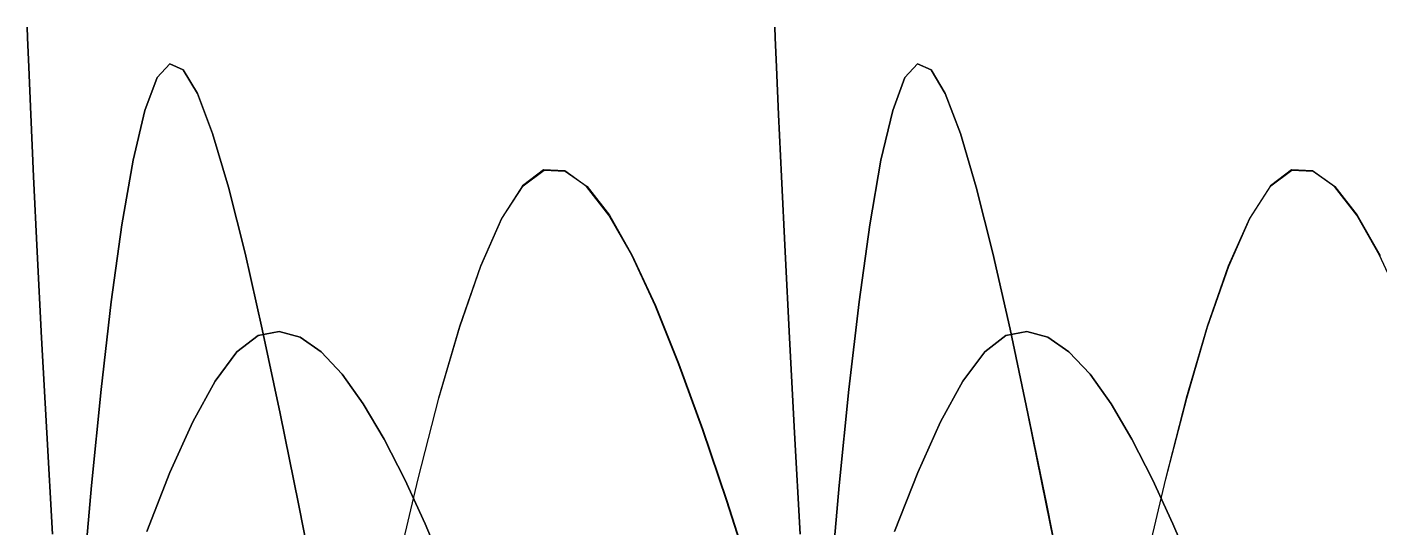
# Model space of a CAD drawing. Header units: metres. Extents: x -880 to 880, y -160 to 160.
# Drawn here: x -240 to 49.5, y 52.9 to 160 of the extents above; entities that cross this region are included whole.
import ezdxf

# ---------------------------------------------------------------- set-up
doc = ezdxf.new("R2010")
doc.units = ezdxf.units.M

msp = doc.modelspace()

# ---------------------------------------------------------------- linework, layer by layer
for p, q in [((-239.91, 157.77, -311.77), (-240, 160, -311.77)), ((-240, 160, -311.77), (-239.91, 157.77, -311.77)), ((-239.91, 157.77, -311.77), (-240, 160, -311.77)), ((-240, 160, -311.77), (-239.91, 157.77, -311.77)), ((-79.91, 157.77, -311.77), (-80, 160, -311.77)), ((-80, 160, -311.77), (-79.91, 157.77, -311.77)), ((-79.91, 157.77, -311.77), (-80, 160, -311.77)), ((-80, 160, -311.77), (-79.91, 157.77, -311.77)), ((-239.64, 151.4, -311.77), (-239.91, 157.77, -311.77)), ((-239.91, 157.77, -311.77), (-239.64, 151.4, -311.77)), ((-239.64, 151.4, -311.77), (-239.91, 157.77, -311.77)), ((-239.91, 157.77, -311.77), (-239.64, 151.4, -311.77)), ((-79.64, 151.4, -311.77), (-79.91, 157.77, -311.77)), ((-79.91, 157.77, -311.77), (-79.64, 151.4, -311.77)), ((-79.64, 151.4, -311.77), (-79.91, 157.77, -311.77)), ((-79.91, 157.77, -311.77), (-79.64, 151.4, -311.77)), ((-239.2, 141.33, -311.77), (-239.64, 151.4, -311.77)), ((-239.64, 151.4, -311.77), (-239.2, 141.33, -311.77)), ((-239.2, 141.33, -311.77), (-239.64, 151.4, -311.77)), ((-239.64, 151.4, -311.77), (-239.2, 141.33, -311.77)), ((-209.44, 152.17, -311.77), (-212.16, 149.22, -311.77)), ((-209.44, 152.17, -311.77), (-212.16, 149.22, -311.77)), ((-212.15, 149.22, -311.77), (-209.44, 152.17, -311.77)), ((-212.15, 149.22, -311.77), (-209.44, 152.17, -311.77)), ((-206.58, 150.89, -311.77), (-209.44, 152.17, -311.77)), ((-209.44, 152.17, -311.77), (-206.58, 150.89, -311.77)), ((-206.58, 150.89, -311.77), (-209.44, 152.17, -311.77)), ((-209.44, 152.17, -311.77), (-206.58, 150.89, -311.77)), ((-203.53, 145.78, -311.77), (-206.58, 150.89, -311.77)), ((-206.58, 150.89, -311.77), (-203.52, 145.78, -311.77)), ((-203.53, 145.78, -311.77), (-206.58, 150.89, -311.77)), ((-206.58, 150.89, -311.77), (-203.52, 145.78, -311.77)), ((-79.2, 141.33, -311.77), (-79.64, 151.4, -311.77)), ((-79.64, 151.4, -311.77), (-79.2, 141.33, -311.77)), ((-79.2, 141.33, -311.77), (-79.64, 151.4, -311.77)), ((-79.64, 151.4, -311.77), (-79.2, 141.33, -311.77)), ((-49.44, 152.17, -311.77), (-52.16, 149.22, -311.77)), ((-49.44, 152.17, -311.77), (-52.16, 149.22, -311.77)), ((-52.15, 149.22, -311.77), (-49.44, 152.17, -311.77)), ((-52.15, 149.22, -311.77), (-49.44, 152.17, -311.77)), ((-46.58, 150.89, -311.77), (-49.44, 152.17, -311.77)), ((-49.44, 152.17, -311.77), (-46.58, 150.89, -311.77)), ((-46.58, 150.89, -311.77), (-49.44, 152.17, -311.77)), ((-49.44, 152.17, -311.77), (-46.58, 150.89, -311.77)), ((-43.53, 145.78, -311.77), (-46.58, 150.89, -311.77)), ((-46.58, 150.89, -311.77), (-43.52, 145.78, -311.77)), ((-43.53, 145.78, -311.77), (-46.58, 150.89, -311.77)), ((-46.58, 150.89, -311.77), (-43.52, 145.78, -311.77)), ((-212.16, 149.22, -311.77), (-214.78, 142.19, -311.77)), ((-212.16, 149.22, -311.77), (-214.78, 142.19, -311.77)), ((-214.77, 142.19, -311.77), (-212.15, 149.22, -311.77)), ((-214.77, 142.19, -311.77), (-212.15, 149.22, -311.77)), ((-52.16, 149.22, -311.77), (-54.78, 142.19, -311.77)), ((-52.16, 149.22, -311.77), (-54.78, 142.19, -311.77)), ((-54.77, 142.19, -311.77), (-52.15, 149.22, -311.77)), ((-54.77, 142.19, -311.77), (-52.15, 149.22, -311.77)), ((-200.3, 137.27, -311.77), (-203.53, 145.78, -311.77)), ((-200.3, 137.27, -311.77), (-203.53, 145.78, -311.77)), ((-203.52, 145.78, -311.77), (-200.3, 137.27, -311.77)), ((-203.52, 145.78, -311.77), (-200.3, 137.27, -311.77)), ((-40.3, 137.27, -311.77), (-43.53, 145.78, -311.77)), ((-40.3, 137.27, -311.77), (-43.53, 145.78, -311.77)), ((-43.52, 145.78, -311.77), (-40.3, 137.27, -311.77)), ((-43.52, 145.78, -311.77), (-40.3, 137.27, -311.77)), ((-214.78, 142.19, -311.77), (-217.29, 131.55, -311.77)), ((-217.29, 131.55, -311.77), (-214.77, 142.19, -311.77)), ((-214.78, 142.19, -311.77), (-217.29, 131.55, -311.77)), ((-217.29, 131.55, -311.77), (-214.77, 142.19, -311.77)), ((-54.78, 142.19, -311.77), (-57.29, 131.55, -311.77)), ((-57.29, 131.55, -311.77), (-54.77, 142.19, -311.77)), ((-54.78, 142.19, -311.77), (-57.29, 131.55, -311.77)), ((-57.29, 131.55, -311.77), (-54.77, 142.19, -311.77)), ((-238.59, 128.02, -311.77), (-239.2, 141.33, -311.77)), ((-239.2, 141.33, -311.77), (-238.59, 128.02, -311.77)), ((-238.59, 128.02, -311.77), (-239.2, 141.33, -311.77)), ((-239.2, 141.33, -311.77), (-238.59, 128.02, -311.77)), ((-78.59, 128.02, -311.77), (-79.2, 141.33, -311.77)), ((-79.2, 141.33, -311.77), (-78.59, 128.02, -311.77)), ((-78.59, 128.02, -311.77), (-79.2, 141.33, -311.77)), ((-79.2, 141.33, -311.77), (-78.59, 128.02, -311.77)), ((-196.91, 125.77, -311.77), (-200.3, 137.27, -311.77)), ((-200.3, 137.27, -311.77), (-196.9, 125.77, -311.77)), ((-196.91, 125.77, -311.77), (-200.3, 137.27, -311.77)), ((-200.3, 137.27, -311.77), (-196.9, 125.77, -311.77)), ((-36.91, 125.77, -311.77), (-40.3, 137.27, -311.77)), ((-40.3, 137.27, -311.77), (-36.9, 125.77, -311.77)), ((-36.91, 125.77, -311.77), (-40.3, 137.27, -311.77)), ((-40.3, 137.27, -311.77), (-36.9, 125.77, -311.77)), ((-217.29, 131.55, -311.77), (-219.7, 117.75, -311.77)), ((-217.29, 131.55, -311.77), (-219.7, 117.75, -311.77)), ((-219.69, 117.75, -311.77), (-217.29, 131.55, -311.77)), ((-219.69, 117.75, -311.77), (-217.29, 131.55, -311.77)), ((-57.29, 131.55, -311.77), (-59.7, 117.75, -311.77)), ((-57.29, 131.55, -311.77), (-59.7, 117.75, -311.77)), ((-59.69, 117.75, -311.77), (-57.29, 131.55, -311.77)), ((-59.69, 117.75, -311.77), (-57.29, 131.55, -311.77)), ((-237.82, 111.94, -311.77), (-238.59, 128.02, -311.77)), ((-238.59, 128.02, -311.77), (-237.82, 111.94, -311.77)), ((-237.82, 111.94, -311.77), (-238.59, 128.02, -311.77)), ((-238.59, 128.02, -311.77), (-237.82, 111.94, -311.77)), ((-129.48, 129.45, -311.77), (-133.97, 126.06, -311.77)), ((-129.48, 129.45, -311.77), (-133.97, 126.06, -311.77)), ((-133.87, 126.05, -311.77), (-129.39, 129.44, -311.77)), ((-133.87, 126.05, -311.77), (-129.39, 129.44, -311.77)), ((-124.94, 129.23, -311.77), (-129.48, 129.45, -311.77)), ((-124.94, 129.23, -311.77), (-129.48, 129.45, -311.77)), ((-129.39, 129.44, -311.77), (-124.84, 129.22, -311.77)), ((-129.39, 129.44, -311.77), (-124.84, 129.22, -311.77)), ((-120.27, 125.9, -311.77), (-124.94, 129.23, -311.77)), ((-120.27, 125.9, -311.77), (-124.94, 129.23, -311.77)), ((-124.84, 129.22, -311.77), (-120.18, 125.89, -311.77)), ((-124.84, 129.22, -311.77), (-120.18, 125.89, -311.77)), ((-77.82, 111.94, -311.77), (-78.59, 128.02, -311.77)), ((-78.59, 128.02, -311.77), (-77.82, 111.94, -311.77)), ((-77.82, 111.94, -311.77), (-78.59, 128.02, -311.77)), ((-78.59, 128.02, -311.77), (-77.82, 111.94, -311.77)), ((30.52, 129.45, -311.77), (26.03, 126.06, -311.77)), ((30.52, 129.45, -311.77), (26.03, 126.06, -311.77)), ((26.13, 126.05, -311.77), (30.61, 129.44, -311.77)), ((26.13, 126.05, -311.77), (30.61, 129.44, -311.77)), ((35.06, 129.23, -311.77), (30.52, 129.45, -311.77)), ((35.06, 129.23, -311.77), (30.52, 129.45, -311.77)), ((30.61, 129.44, -311.77), (35.16, 129.22, -311.77)), ((30.61, 129.44, -311.77), (35.16, 129.22, -311.77)), ((39.73, 125.9, -311.77), (35.06, 129.23, -311.77)), ((39.73, 125.9, -311.77), (35.06, 129.23, -311.77)), ((35.16, 129.22, -311.77), (39.82, 125.89, -311.77)), ((35.16, 129.22, -311.77), (39.82, 125.89, -311.77)), ((-193.36, 111.68, -311.77), (-196.91, 125.77, -311.77)), ((-193.36, 111.68, -311.77), (-196.91, 125.77, -311.77)), ((-196.9, 125.77, -311.77), (-193.35, 111.68, -311.77)), ((-196.9, 125.77, -311.77), (-193.35, 111.68, -311.77)), ((-133.97, 126.06, -311.77), (-138.47, 119.07, -311.77)), ((-133.97, 126.06, -311.77), (-138.47, 119.07, -311.77)), ((-138.38, 119.06, -311.77), (-133.87, 126.05, -311.77)), ((-138.38, 119.06, -311.77), (-133.87, 126.05, -311.77)), ((-115.49, 119.78, -311.77), (-120.27, 125.9, -311.77)), ((-115.49, 119.78, -311.77), (-120.27, 125.9, -311.77)), ((-120.18, 125.89, -311.77), (-115.39, 119.77, -311.77)), ((-120.18, 125.89, -311.77), (-115.39, 119.77, -311.77)), ((-33.36, 111.68, -311.77), (-36.91, 125.77, -311.77)), ((-33.36, 111.68, -311.77), (-36.91, 125.77, -311.77)), ((-36.9, 125.77, -311.77), (-33.35, 111.68, -311.77)), ((-36.9, 125.77, -311.77), (-33.35, 111.68, -311.77)), ((26.03, 126.06, -311.77), (21.53, 119.07, -311.77)), ((26.03, 126.06, -311.77), (21.53, 119.07, -311.77)), ((21.62, 119.06, -311.77), (26.13, 126.05, -311.77)), ((21.62, 119.06, -311.77), (26.13, 126.05, -311.77)), ((44.51, 119.78, -311.77), (39.73, 125.9, -311.77)), ((44.51, 119.78, -311.77), (39.73, 125.9, -311.77)), ((39.82, 125.89, -311.77), (44.61, 119.77, -311.77)), ((39.82, 125.89, -311.77), (44.61, 119.77, -311.77)), ((-138.47, 119.07, -311.77), (-142.98, 108.9, -311.77)), ((-138.47, 119.07, -311.77), (-142.98, 108.9, -311.77)), ((-142.89, 108.89, -311.77), (-138.38, 119.06, -311.77)), ((-142.89, 108.89, -311.77), (-138.38, 119.06, -311.77)), ((-110.61, 111.2, -311.77), (-115.49, 119.78, -311.77)), ((-110.61, 111.2, -311.77), (-115.49, 119.78, -311.77)), ((-115.39, 119.77, -311.77), (-110.51, 111.19, -311.77)), ((-115.39, 119.77, -311.77), (-110.51, 111.19, -311.77)), ((21.53, 119.07, -311.77), (17.02, 108.9, -311.77)), ((21.53, 119.07, -311.77), (17.02, 108.9, -311.77)), ((17.11, 108.89, -311.77), (21.62, 119.06, -311.77)), ((17.11, 108.89, -311.77), (21.62, 119.06, -311.77)), ((49.39, 111.2, -311.77), (44.51, 119.78, -311.77)), ((49.39, 111.2, -311.77), (44.51, 119.78, -311.77)), ((44.61, 119.77, -311.77), (49.49, 111.19, -311.77)), ((44.61, 119.77, -311.77), (49.49, 111.19, -311.77)), ((-219.7, 117.75, -311.77), (-221.99, 101.24, -311.77)), ((-221.99, 101.24, -311.77), (-219.69, 117.75, -311.77)), ((-219.7, 117.75, -311.77), (-221.99, 101.24, -311.77)), ((-221.99, 101.24, -311.77), (-219.69, 117.75, -311.77)), ((-59.7, 117.75, -311.77), (-61.99, 101.24, -311.77)), ((-61.99, 101.24, -311.77), (-59.69, 117.75, -311.77)), ((-59.7, 117.75, -311.77), (-61.99, 101.24, -311.77)), ((-61.99, 101.24, -311.77), (-59.69, 117.75, -311.77)), ((-236.89, 93.53, -311.77), (-237.82, 111.94, -311.77)), ((-237.82, 111.94, -311.77), (-236.88, 93.53, -311.77)), ((-236.89, 93.53, -311.77), (-237.82, 111.94, -311.77)), ((-237.82, 111.94, -311.77), (-236.88, 93.53, -311.77)), ((-189.67, 95.42, -311.77), (-193.36, 111.68, -311.77)), ((-189.67, 95.42, -311.77), (-193.36, 111.68, -311.77)), ((-193.35, 111.68, -311.77), (-189.66, 95.42, -311.77)), ((-193.35, 111.68, -311.77), (-189.66, 95.42, -311.77)), ((-105.64, 100.49, -311.77), (-110.61, 111.2, -311.77)), ((-105.64, 100.49, -311.77), (-110.61, 111.2, -311.77)), ((-110.51, 111.19, -311.77), (-105.55, 100.48, -311.77)), ((-110.51, 111.19, -311.77), (-105.55, 100.48, -311.77)), ((-76.89, 93.53, -311.77), (-77.82, 111.94, -311.77)), ((-77.82, 111.94, -311.77), (-76.88, 93.53, -311.77)), ((-76.89, 93.53, -311.77), (-77.82, 111.94, -311.77)), ((-77.82, 111.94, -311.77), (-76.88, 93.53, -311.77)), ((-29.67, 95.42, -311.77), (-33.36, 111.68, -311.77)), ((-29.67, 95.42, -311.77), (-33.36, 111.68, -311.77)), ((-33.35, 111.68, -311.77), (-29.66, 95.42, -311.77)), ((-33.35, 111.68, -311.77), (-29.66, 95.42, -311.77)), ((54.36, 100.49, -311.77), (49.39, 111.2, -311.77)), ((54.36, 100.49, -311.77), (49.39, 111.2, -311.77)), ((-142.98, 108.9, -311.77), (-147.48, 95.95, -311.77)), ((-142.98, 108.9, -311.77), (-147.48, 95.95, -311.77)), ((-147.39, 95.94, -311.77), (-142.89, 108.89, -311.77)), ((-147.39, 95.94, -311.77), (-142.89, 108.89, -311.77)), ((17.02, 108.9, -311.77), (12.52, 95.95, -311.77)), ((17.02, 108.9, -311.77), (12.52, 95.95, -311.77)), ((12.61, 95.94, -311.77), (17.11, 108.89, -311.77)), ((12.61, 95.94, -311.77), (17.11, 108.89, -311.77)), ((-221.99, 101.24, -311.77), (-224.17, 82.49, -311.77)), ((-224.17, 82.49, -311.77), (-221.99, 101.24, -311.77)), ((-221.99, 101.24, -311.77), (-224.17, 82.49, -311.77)), ((-224.17, 82.49, -311.77), (-221.99, 101.24, -311.77)), ((-100.61, 87.96, -311.77), (-105.64, 100.49, -311.77)), ((-100.61, 87.96, -311.77), (-105.64, 100.49, -311.77)), ((-105.55, 100.48, -311.77), (-100.51, 87.96, -311.77)), ((-105.55, 100.48, -311.77), (-100.51, 87.96, -311.77)), ((-61.99, 101.24, -311.77), (-64.17, 82.49, -311.77)), ((-64.17, 82.49, -311.77), (-61.99, 101.24, -311.77)), ((-61.99, 101.24, -311.77), (-64.17, 82.49, -311.77)), ((-64.17, 82.49, -311.77), (-61.99, 101.24, -311.77)), ((-147.48, 95.95, -311.77), (-151.97, 80.64, -311.77)), ((-147.48, 95.95, -311.77), (-151.97, 80.64, -311.77)), ((-151.88, 80.63, -311.77), (-147.39, 95.94, -311.77)), ((-151.88, 80.63, -311.77), (-147.39, 95.94, -311.77)), ((12.52, 95.95, -311.77), (8.03, 80.64, -311.77)), ((12.52, 95.95, -311.77), (8.03, 80.64, -311.77)), ((8.12, 80.63, -311.77), (12.61, 95.94, -311.77)), ((8.12, 80.63, -311.77), (12.61, 95.94, -311.77)), ((-235.8, 73.26, -311.77), (-236.89, 93.53, -311.77)), ((-235.8, 73.26, -311.77), (-236.89, 93.53, -311.77)), ((-236.88, 93.53, -311.77), (-235.79, 73.26, -311.77)), ((-236.88, 93.53, -311.77), (-235.79, 73.26, -311.77)), ((-190.56, 94.05, -311.77), (-195.1, 90.55, -311.77)), ((-195.1, 90.55, -311.77), (-190.56, 94.05, -311.77)), ((-190.56, 94.05, -311.77), (-195.1, 90.55, -311.77)), ((-195.1, 90.55, -311.77), (-190.56, 94.05, -311.77)), ((-186.07, 94.92, -311.77), (-190.56, 94.05, -311.77)), ((-190.56, 94.05, -311.77), (-186.07, 94.92, -311.77)), ((-186.07, 94.92, -311.77), (-190.56, 94.05, -311.77)), ((-190.56, 94.05, -311.77), (-186.07, 94.92, -311.77)), ((-185.85, 77.4, -311.77), (-189.67, 95.42, -311.77)), ((-185.85, 77.4, -311.77), (-189.67, 95.42, -311.77)), ((-189.66, 95.42, -311.77), (-185.84, 77.4, -311.77)), ((-189.66, 95.42, -311.77), (-185.84, 77.4, -311.77)), ((-181.57, 93.69, -311.77), (-186.07, 94.92, -311.77)), ((-186.07, 94.92, -311.77), (-181.57, 93.69, -311.77)), ((-181.57, 93.69, -311.77), (-186.07, 94.92, -311.77)), ((-186.07, 94.92, -311.77), (-181.57, 93.69, -311.77)), ((-177.06, 90.56, -311.77), (-181.57, 93.69, -311.77)), ((-181.57, 93.69, -311.77), (-177.06, 90.56, -311.77)), ((-177.06, 90.56, -311.77), (-181.57, 93.69, -311.77)), ((-181.57, 93.69, -311.77), (-177.06, 90.56, -311.77)), ((-75.8, 73.26, -311.77), (-76.89, 93.53, -311.77)), ((-75.8, 73.26, -311.77), (-76.89, 93.53, -311.77)), ((-76.88, 93.53, -311.77), (-75.79, 73.26, -311.77)), ((-76.88, 93.53, -311.77), (-75.79, 73.26, -311.77)), ((-30.56, 94.05, -311.77), (-35.1, 90.55, -311.77)), ((-35.1, 90.55, -311.77), (-30.56, 94.05, -311.77)), ((-30.56, 94.05, -311.77), (-35.1, 90.55, -311.77)), ((-35.1, 90.55, -311.77), (-30.56, 94.05, -311.77)), ((-26.07, 94.92, -311.77), (-30.56, 94.05, -311.77)), ((-30.56, 94.05, -311.77), (-26.07, 94.92, -311.77)), ((-26.07, 94.92, -311.77), (-30.56, 94.05, -311.77)), ((-30.56, 94.05, -311.77), (-26.07, 94.92, -311.77)), ((-25.85, 77.4, -311.77), (-29.67, 95.42, -311.77)), ((-25.85, 77.4, -311.77), (-29.67, 95.42, -311.77)), ((-29.66, 95.42, -311.77), (-25.84, 77.4, -311.77)), ((-29.66, 95.42, -311.77), (-25.84, 77.4, -311.77)), ((-21.57, 93.69, -311.77), (-26.07, 94.92, -311.77)), ((-26.07, 94.92, -311.77), (-21.57, 93.69, -311.77)), ((-21.57, 93.69, -311.77), (-26.07, 94.92, -311.77)), ((-26.07, 94.92, -311.77), (-21.57, 93.69, -311.77)), ((-17.06, 90.56, -311.77), (-21.57, 93.69, -311.77)), ((-21.57, 93.69, -311.77), (-17.06, 90.56, -311.77)), ((-17.06, 90.56, -311.77), (-21.57, 93.69, -311.77)), ((-21.57, 93.69, -311.77), (-17.06, 90.56, -311.77)), ((-195.1, 90.55, -311.77), (-199.77, 84.29, -311.77)), ((-199.77, 84.29, -311.77), (-195.1, 90.55, -311.77)), ((-195.1, 90.55, -311.77), (-199.77, 84.29, -311.77)), ((-199.77, 84.29, -311.77), (-195.1, 90.55, -311.77)), ((-172.56, 85.75, -311.77), (-177.06, 90.56, -311.77)), ((-177.06, 90.56, -311.77), (-172.56, 85.75, -311.77)), ((-172.56, 85.75, -311.77), (-177.06, 90.56, -311.77)), ((-177.06, 90.56, -311.77), (-172.56, 85.75, -311.77)), ((-35.1, 90.55, -311.77), (-39.77, 84.29, -311.77)), ((-39.77, 84.29, -311.77), (-35.1, 90.55, -311.77)), ((-35.1, 90.55, -311.77), (-39.77, 84.29, -311.77)), ((-39.77, 84.29, -311.77), (-35.1, 90.55, -311.77)), ((-12.56, 85.75, -311.77), (-17.06, 90.56, -311.77)), ((-17.06, 90.56, -311.77), (-12.56, 85.75, -311.77)), ((-12.56, 85.75, -311.77), (-17.06, 90.56, -311.77)), ((-17.06, 90.56, -311.77), (-12.56, 85.75, -311.77)), ((-95.51, 73.96, -311.77), (-100.61, 87.96, -311.77)), ((-95.51, 73.96, -311.77), (-100.61, 87.96, -311.77)), ((-100.51, 87.96, -311.77), (-95.42, 73.95, -311.77)), ((-100.51, 87.96, -311.77), (-95.42, 73.95, -311.77)), ((-199.77, 84.29, -311.77), (-204.55, 75.58, -311.77)), ((-204.55, 75.58, -311.77), (-199.77, 84.29, -311.77)), ((-199.77, 84.29, -311.77), (-204.55, 75.58, -311.77)), ((-204.55, 75.58, -311.77), (-199.77, 84.29, -311.77)), ((-168.07, 79.45, -311.77), (-172.56, 85.75, -311.77)), ((-172.56, 85.75, -311.77), (-168.07, 79.45, -311.77)), ((-168.07, 79.45, -311.77), (-172.56, 85.75, -311.77)), ((-172.56, 85.75, -311.77), (-168.07, 79.45, -311.77)), ((-39.77, 84.29, -311.77), (-44.55, 75.58, -311.77)), ((-44.55, 75.58, -311.77), (-39.77, 84.29, -311.77)), ((-39.77, 84.29, -311.77), (-44.55, 75.58, -311.77)), ((-44.55, 75.58, -311.77), (-39.77, 84.29, -311.77)), ((-8.07, 79.45, -311.77), (-12.56, 85.75, -311.77)), ((-12.56, 85.75, -311.77), (-8.07, 79.45, -311.77)), ((-8.07, 79.45, -311.77), (-12.56, 85.75, -311.77)), ((-12.56, 85.75, -311.77), (-8.07, 79.45, -311.77)), ((-224.17, 82.49, -311.77), (-226.23, 61.96, -311.77)), ((-224.17, 82.49, -311.77), (-226.23, 61.96, -311.77)), ((-226.22, 61.96, -311.77), (-224.17, 82.49, -311.77)), ((-226.22, 61.96, -311.77), (-224.17, 82.49, -311.77)), ((-64.17, 82.49, -311.77), (-66.23, 61.96, -311.77)), ((-64.17, 82.49, -311.77), (-66.23, 61.96, -311.77)), ((-66.22, 61.96, -311.77), (-64.17, 82.49, -311.77)), ((-66.22, 61.96, -311.77), (-64.17, 82.49, -311.77)), ((-163.61, 71.89, -311.77), (-168.07, 79.45, -311.77)), ((-168.07, 79.45, -311.77), (-163.61, 71.89, -311.77)), ((-163.61, 71.89, -311.77), (-168.07, 79.45, -311.77)), ((-168.07, 79.45, -311.77), (-163.61, 71.89, -311.77)), ((-151.97, 80.64, -311.77), (-156.42, 63.38, -311.77)), ((-151.97, 80.64, -311.77), (-156.42, 63.38, -311.77)), ((-156.35, 63.38, -311.77), (-151.88, 80.63, -311.77)), ((-156.35, 63.38, -311.77), (-151.88, 80.63, -311.77)), ((-3.61, 71.89, -311.77), (-8.07, 79.45, -311.77)), ((-8.07, 79.45, -311.77), (-3.61, 71.89, -311.77)), ((-3.61, 71.89, -311.77), (-8.07, 79.45, -311.77)), ((-8.07, 79.45, -311.77), (-3.61, 71.89, -311.77)), ((8.03, 80.64, -311.77), (3.58, 63.38, -311.77)), ((8.03, 80.64, -311.77), (3.58, 63.38, -311.77)), ((3.65, 63.38, -311.77), (8.12, 80.63, -311.77)), ((3.65, 63.38, -311.77), (8.12, 80.63, -311.77)), ((-204.55, 75.58, -311.77), (-209.43, 64.75, -311.77)), ((-209.43, 64.75, -311.77), (-204.55, 75.58, -311.77)), ((-204.55, 75.58, -311.77), (-209.43, 64.75, -311.77)), ((-209.43, 64.75, -311.77), (-204.55, 75.58, -311.77)), ((-181.91, 58.03, -311.77), (-185.85, 77.4, -311.77)), ((-181.91, 58.03, -311.77), (-185.85, 77.4, -311.77)), ((-185.84, 77.4, -311.77), (-181.9, 58.03, -311.77)), ((-185.84, 77.4, -311.77), (-181.9, 58.03, -311.77)), ((-44.55, 75.58, -311.77), (-49.43, 64.75, -311.77)), ((-49.43, 64.75, -311.77), (-44.55, 75.58, -311.77)), ((-44.55, 75.58, -311.77), (-49.43, 64.75, -311.77)), ((-49.43, 64.75, -311.77), (-44.55, 75.58, -311.77)), ((-21.91, 58.03, -311.77), (-25.85, 77.4, -311.77)), ((-21.91, 58.03, -311.77), (-25.85, 77.4, -311.77)), ((-25.84, 77.4, -311.77), (-21.9, 58.03, -311.77)), ((-25.84, 77.4, -311.77), (-21.9, 58.03, -311.77)), ((-234.55, 51.58, -311.77), (-235.8, 73.26, -311.77)), ((-234.55, 51.58, -311.77), (-235.8, 73.26, -311.77)), ((-235.79, 73.26, -311.77), (-234.55, 51.58, -311.77)), ((-235.79, 73.26, -311.77), (-234.55, 51.58, -311.77)), ((-90.37, 58.8, -311.77), (-95.51, 73.96, -311.77)), ((-90.37, 58.8, -311.77), (-95.51, 73.96, -311.77)), ((-95.42, 73.95, -311.77), (-90.29, 58.79, -311.77)), ((-95.42, 73.95, -311.77), (-90.29, 58.79, -311.77)), ((-74.55, 51.58, -311.77), (-75.8, 73.26, -311.77)), ((-74.55, 51.58, -311.77), (-75.8, 73.26, -311.77)), ((-75.79, 73.26, -311.77), (-74.55, 51.58, -311.77)), ((-75.79, 73.26, -311.77), (-74.55, 51.58, -311.77)), ((-159.19, 63.28, -311.77), (-163.61, 71.89, -311.77)), ((-163.61, 71.89, -311.77), (-159.19, 63.28, -311.77)), ((-159.19, 63.28, -311.77), (-163.61, 71.89, -311.77)), ((-163.61, 71.89, -311.77), (-159.19, 63.28, -311.77)), ((0.81, 63.28, -311.77), (-3.61, 71.89, -311.77)), ((-3.61, 71.89, -311.77), (0.81, 63.28, -311.77)), ((0.81, 63.28, -311.77), (-3.61, 71.89, -311.77)), ((-3.61, 71.89, -311.77), (0.81, 63.28, -311.77)), ((-209.43, 64.75, -311.77), (-214.39, 52.14, -311.77)), ((-214.39, 52.14, -311.77), (-209.43, 64.75, -311.77)), ((-209.43, 64.75, -311.77), (-214.39, 52.14, -311.77)), ((-214.39, 52.14, -311.77), (-209.43, 64.75, -311.77)), ((-49.43, 64.75, -311.77), (-54.39, 52.14, -311.77)), ((-54.39, 52.14, -311.77), (-49.43, 64.75, -311.77)), ((-49.43, 64.75, -311.77), (-54.39, 52.14, -311.77)), ((-54.39, 52.14, -311.77), (-49.43, 64.75, -311.77)), ((-226.23, 61.96, -311.77), (-228.16, 40.09, -311.77)), ((-228.16, 40.08, -311.77), (-226.22, 61.96, -311.77)), ((-226.23, 61.96, -311.77), (-228.16, 40.09, -311.77)), ((-228.16, 40.08, -311.77), (-226.22, 61.96, -311.77)), ((-156.42, 63.38, -311.77), (-160.84, 44.59, -311.77)), ((-156.42, 63.38, -311.77), (-160.84, 44.59, -311.77)), ((-160.77, 44.58, -311.77), (-156.35, 63.38, -311.77)), ((-160.77, 44.58, -311.77), (-156.35, 63.38, -311.77)), ((-154.82, 53.81, -311.77), (-159.19, 63.28, -311.77)), ((-159.19, 63.28, -311.77), (-154.82, 53.81, -311.77)), ((-154.82, 53.81, -311.77), (-159.19, 63.28, -311.77)), ((-159.19, 63.28, -311.77), (-154.82, 53.81, -311.77)), ((-66.23, 61.96, -311.77), (-68.16, 40.09, -311.77)), ((-68.16, 40.08, -311.77), (-66.22, 61.96, -311.77)), ((-66.23, 61.96, -311.77), (-68.16, 40.09, -311.77)), ((-68.16, 40.08, -311.77), (-66.22, 61.96, -311.77)), ((3.58, 63.38, -311.77), (-0.84, 44.59, -311.77)), ((3.58, 63.38, -311.77), (-0.84, 44.59, -311.77)), ((-0.77, 44.58, -311.77), (3.65, 63.38, -311.77)), ((-0.77, 44.58, -311.77), (3.65, 63.38, -311.77)), ((5.18, 53.81, -311.77), (0.81, 63.28, -311.77)), ((0.81, 63.28, -311.77), (5.18, 53.81, -311.77)), ((5.18, 53.81, -311.77), (0.81, 63.28, -311.77)), ((0.81, 63.28, -311.77), (5.18, 53.81, -311.77)), ((-177.86, 37.73, -311.77), (-181.91, 58.03, -311.77)), ((-177.86, 37.73, -311.77), (-181.91, 58.03, -311.77)), ((-181.9, 58.03, -311.77), (-177.85, 37.73, -311.77)), ((-181.9, 58.03, -311.77), (-177.85, 37.73, -311.77)), ((-85.21, 42.82, -311.77), (-90.37, 58.8, -311.77)), ((-85.21, 42.82, -311.77), (-90.37, 58.8, -311.77)), ((-90.29, 58.79, -311.77), (-85.12, 42.81, -311.77)), ((-90.29, 58.79, -311.77), (-85.12, 42.81, -311.77)), ((-17.86, 37.73, -311.77), (-21.91, 58.03, -311.77)), ((-17.86, 37.73, -311.77), (-21.91, 58.03, -311.77)), ((-21.9, 58.03, -311.77), (-17.85, 37.73, -311.77)), ((-21.9, 58.03, -311.77), (-17.85, 37.73, -311.77)), ((-150.52, 43.71, -311.77), (-154.82, 53.81, -311.77)), ((-154.82, 53.81, -311.77), (-150.51, 43.71, -311.77)), ((-150.52, 43.71, -311.77), (-154.82, 53.81, -311.77)), ((-154.82, 53.81, -311.77), (-150.51, 43.71, -311.77)), ((9.48, 43.71, -311.77), (5.18, 53.81, -311.77)), ((5.18, 53.81, -311.77), (9.49, 43.71, -311.77)), ((9.48, 43.71, -311.77), (5.18, 53.81, -311.77)), ((5.18, 53.81, -311.77), (9.49, 43.71, -311.77))]:
    msp.add_line(p, q)

doc.saveas('drawing.dxf')
